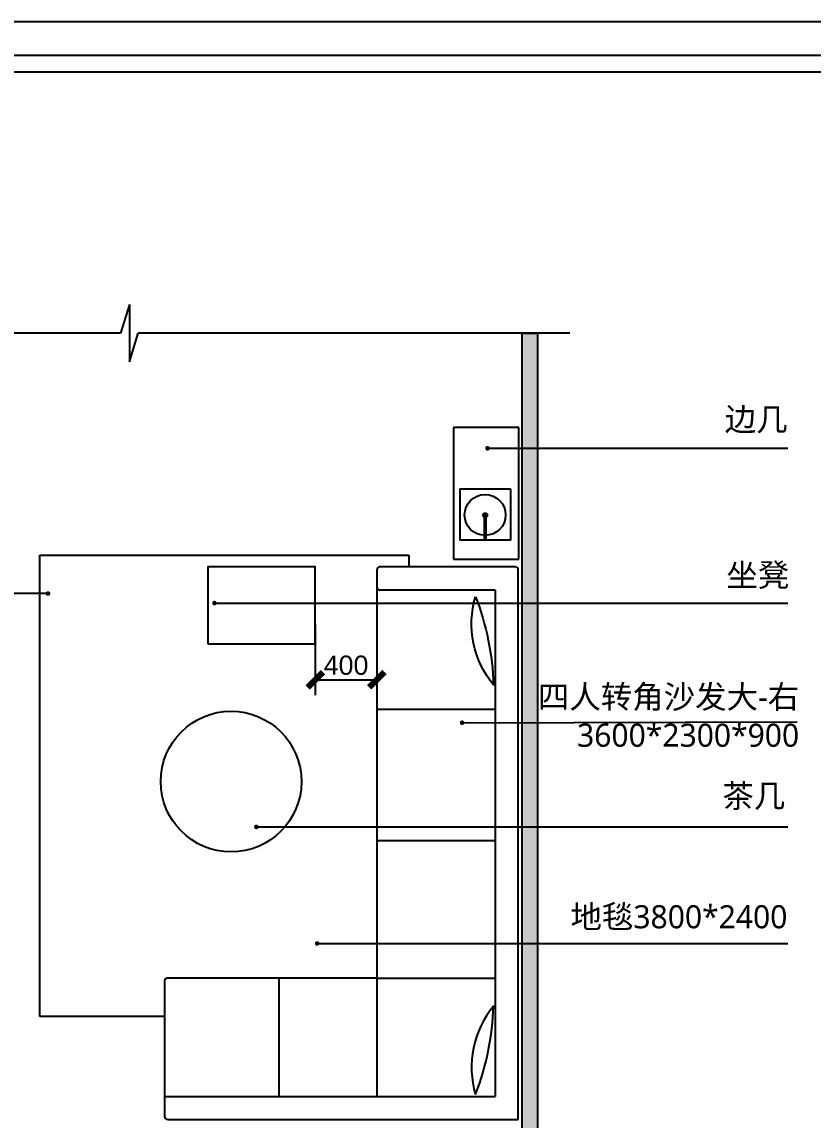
# Model space of a CAD drawing. Extents: x 96704 to 336282, y 34580 to 122302.
# Drawn here: x 259083 to 264228, y 86196 to 93337 of the extents above; entities that cross this region are included whole.
import ezdxf

# ---------------------------------------------------------------- set-up
doc = ezdxf.new("R2010")
doc.units = 0
doc.header["$LTSCALE"] = 1000
doc.header["$MEASUREMENT"] = 0
for name, color, linetype in [('A-rc 混凝土墙', 255, 'Continuous'), ('A-WINDOW-门窗', 153, 'Continuous'), ('PM-家具', 146, 'Continuous'), ('PUB_DIM', 3, 'Continuous'), ('活动家具', 7, 'Continuous')]:
    doc.layers.add(name, color=color, linetype=linetype)
doc.styles.add('_TCH_DIM', font='SIMPLEX', dxfattribs={"bigfont": 'GBCBIG'})
doc.styles.add('ar', font='arial.ttf')
doc.styles.get("Standard").update_dxf_attribs({"font": 'gbenor.shx', "bigfont": 'gbcbig.shx'})
doc.dimstyles.new('1-50', dxfattribs={"dimscale": 50, "dimtxt": 2.5, "dimasz": 2, "dimexe": 2, "dimexo": 2.5, "dimgap": 0.6, "dimtad": 1, "dimdec": 0, "dimrnd": 0.005, "dimzin": 0, "dimdsep": 46, "dimtxsty": 'ar', "dimblk": 'ARCHTICK', "dimcen": 0.125, "dimclrd": 44, "dimclre": 44, "dimclrt": 50, "dimadec": 0, "dimazin": 0, "dimtfac": 1, "dimtdec": 0, "dimtix": 1, "dimtmove": 1, "dimatfit": 3, "dimldrblk": 'DOT', "dimfxl": 1, "dimtvp": 1, "dimtolj": 1, "dimtzin": 0, "dimarcsym": 0})
doc.dimstyles.new('ISO-25', dxfattribs={"dimtxt": 2.5, "dimasz": 2.5, "dimexe": 1.25, "dimexo": 0.625, "dimtad": 1, "dimtxsty": 'Standard', "dimcen": 2.5, "dimadec": 0, "dimazin": 0, "dimtfac": 1, "dimtmove": 0, "dimatfit": 3, "dimfxl": 1, "dimarcsym": 0})

# ---------------------------------------------------------------- blocks, each defined once
blk = doc.blocks.new('图框2')
at = {"color": 251}
blk.add_line((25027, 17757), (372, 17757), dxfattribs=at)
blk.add_line((24853, 17583), (546, 17583))
blk.add_lwpolyline([(-25, 145), (25375, 145), (25375, 18105), (-25, 18105)], close=True)
blk = doc.blocks.new('5465476767')
for p, q in [((-151868.2, -28177.9), (-151868.2, -29057.9)), ((-148275, -28157.9), (-151848.2, -28157.9)), ((-148275, -30437.7), (-148275, -28157.9)), ((-151718.2, -28307.9), (-148425, -28307.9)), ((-151718.2, -28307.9), (-151718.2, -29057.9)), ((-150941.5, -28307.9), (-150941.5, -28407.9)), ((-150086.8, -28307.9), (-150086.8, -28407.9)), ((-149195, -29077.9), (-149195, -28307.9)), ((-148425, -30457.7), (-148425, -28307.9)), ((-150941.5, -28407.9), (-150941.5, -29077.9)), ((-150086.8, -28407.9), (-150086.8, -29077.9)), ((-151848.2, -29077.9), (-149195, -29077.9)), ((-151848.2, -29077.9), (-151738.2, -29077.9)), ((-149195, -29077.9), (-149195, -30437.7)), ((-149195, -29077.9), (-148425, -29077.9)), ((-148525, -29713.4), (-149195, -29713.4)), ((-148425, -29713.4), (-148525, -29713.4)), ((-149175, -30457.7), (-148295, -30457.7))]:
    blk.add_line(p, q)
for points in [[(-151674.8, -28436, -0.083637), (-151101.4, -28318.3, -0.251952)], [(-148438.1, -28436, 0.083637), (-149011.5, -28318.3, 0.251952)]]:
    blk.add_lwpolyline(points, format="xyb", close=True)
for centre, start, end in [((-151848.2, -28177.9), 90, 180), ((-151848.2, -29057.9), 180, 270), ((-151848.2, -29057.9), 180, 270), ((-151738.2, -29057.9), 270, 0), ((-149175, -30437.7), 179.9998, 270), ((-148295, -30437.7), 270, 0)]:
    blk.add_arc(centre, 20, start, end)
blk = doc.blocks.new('54645765767')
for p, q in [((-132508.1, -22070.5), (-132508.1, -22495.5)), ((-131653.1, -22070.5), (-132508.1, -22070.5)), ((-131653.1, -22495.5), (-131653.1, -22070.5)), ((-132508.1, -22495.5), (-131653.1, -22495.5))]:
    blk.add_line(p, q)
for points in [[(-132110.6, -22124.6), (-131776.1, -22124.6), (-131776.1, -22450.8), (-132110.6, -22450.8)], [(-131938.5, -22285.1), (-131787.7, -22285.1), (-131787.7, -22293.8), (-131938.5, -22293.8)]]:
    blk.add_lwpolyline(points, close=True)
for centre, major_axis, ratio in [((-131939.7, -22289.5), (0, -133.4), 0.996211), ((-131938.5, -22289.5), (0, -14.3), 0.958156)]:
    blk.add_ellipse(centre, major_axis=major_axis, ratio=ratio)
blk = doc.blocks.new('_ArchTick')
at = {"color": 0, "linetype": 'ByBlock', "const_width": 0.4}
blk.add_lwpolyline([(-0.5, -0.5), (0.5, 0.5)], dxfattribs=at)
blk = doc.blocks.new('*D171')
at = {"layer": 'A-WINDOW-门窗', "color": 3, "lineweight": -2, "transparency": 16777216}
for p, q in [((260990.8, 89417.9), (260990.8, 88959.5)), ((261390.8, 89417.9), (261390.8, 88959.5)), ((260990.8, 89059.5), (261390.8, 89059.5))]:
    blk.add_line(p, q, dxfattribs=at)
at = {"layer": 'Defpoints', "color": 0, "transparency": 16777216}
for p in [(260990.8, 89542.9), (261390.8, 89542.9), (261390.8, 89059.5)]:
    blk.add_point(p, dxfattribs=at)
at = {"layer": 'A-WINDOW-门窗', "color": 3, "lineweight": -2, "transparency": 16777216, "xscale": 100, "yscale": 100, "zscale": 100, "rotation": 180}
blk.add_blockref('_ArchTick', (260990.8, 89059.5), dxfattribs=at)
at = {"layer": 'A-WINDOW-门窗', "color": 3, "lineweight": -2, "transparency": 16777216, "xscale": 100, "yscale": 100, "zscale": 100}
blk.add_blockref('_ArchTick', (261390.8, 89059.5), dxfattribs=at)
at = {"layer": 'A-WINDOW-门窗', "color": 255, "transparency": 16777216, "insert": (261190.8, 89153.3), "char_height": 125, "attachment_point": 5, "style": 'ar'}
blk.add_mtext('\\A1;400', dxfattribs=at)
blk = doc.blocks.new('_Dot')
at = {"color": 0, "linetype": 'ByBlock', "lineweight": -2}
blk.add_line((-0.5, 0), (-1, 0), dxfattribs=at)
at = {"color": 0, "linetype": 'ByBlock', "const_width": 0.5}
blk.add_lwpolyline([(-0.25, 0, 1), (0.25, 0, 1)], format="xyb", close=True, dxfattribs=at)

msp = doc.modelspace()

# ---------------------------------------------------------------- hatches: boundary and pattern name
at = {"layer": '活动家具'}
h = msp.add_hatch(dxfattribs=at)
h.set_pattern_fill('钢筋混凝土', color=251, scale=10, angle=180)
h.set_pattern_definition([(225, (374324.934, 113743.322), (17.6776695, -17.6776695), []), (230, (374324.934, 113743.32), (-71.726018, 6.275213), [7.5, -82.5]), (175, (374324.934, 113743.32), (13.875133, -75.219213), [6, -66]), (280.4514, (374318.96, 113743.845), (-57.85094, -68.943954), [6.37402, -70.11421]), (226.1842, (374324.93, 113723.32), (-106.724105, 16.5519), [11.25, -123.75]), (276.6356, (374316.04, 113724.7), (-93.46627, -97.41179), [9.56103, -105.1713]), (171.1842, (374324.93, 113723.32), (-93.46619, -97.41186), [9, -99]), (201, (374314.934, 113728.32), (-59.690705, 40.26189), [7.5, -82.5]), (146, (374314.934, 113728.32), (-24.331533, -72.515005), [6, -66]), (251.4514, (374309.96, 113731.68), (-84.022263, -32.25305), [6.37402, -70.11421]), (217.5, (374324.934, 113743.322), (-1.2159855, -33.2893854), [0, -65.2, 0, -67, 0, -66.25]), (187.5, (374324.934, 113743.322), (-26.306954, -39.441171), [0, -38.2, 0, -63.7, 0, -25.25]), (147.5, (374347.234, 113743.322), (-53.3822436, 2.255487), [0, -25, 0, -78, 0, -103.5]), (137.5, (374357.234, 113743.32), (-58.318617, -10.010498), [0, -32.5, 0, -51.8, 0, -73.5])])
h.paths.add_polyline_path([(262437.1, 91312.5), (262337.1, 91312.5), (262337.1, 85287.6), (261807.1, 85287.6), (261807.1, 85187.6), (262337.1, 85187.6), (262337.1, 83713.2), (262437.1, 83713.2)])

# ---------------------------------------------------------------- linework, layer by layer
at = {"layer": 'A-rc 混凝土墙'}
for p, q in [((262337.1, 85287.6), (262337.1, 91312.5)), ((262337.1, 91312.5), (262437.1, 91312.5)), ((262437.1, 83713.2), (262437.1, 91312.5))]:
    msp.add_line(p, q, dxfattribs=at)
at = {"layer": 'PM-家具'}
for p, q in [((259199.2, 89869.1), (260687, 89869.1)), ((259199.2, 86869.1), (259199.2, 89869.1)), ((260687, 89869.1), (261599.2, 89869.1)), ((261599.2, 89869.1), (261599.2, 89792.9)), ((260011, 86869.1), (259199.2, 86869.1))]:
    msp.add_line(p, q, dxfattribs=at)
msp.add_lwpolyline([(260290.8, 89292.9), (260990.8, 89292.9), (260990.8, 89792.9), (260290.8, 89792.9)], close=True, dxfattribs=at)
msp.add_circle((260443.2, 88397.4), 457.5, dxfattribs=at)
at = {"layer": 'PUB_DIM'}
for p, q in [((259781.7, 91498.8), (259723.7, 91312.5)), ((259781.7, 91498.8), (259781.7, 91126.2)), ((259723.7, 91312.5), (257019, 91312.5)), ((259781.7, 91126.2), (259839.7, 91312.5)), ((262646.3, 91312.5), (259839.7, 91312.5))]:
    msp.add_line(p, q, dxfattribs=at)

# ---------------------------------------------------------------- block references
at = {"xscale": 0.6263055771723246, "yscale": 0.6263055771723246, "zscale": 0.6263055771723246}
msp.add_blockref('图框2', (254251.6, 81997.4), dxfattribs=at)
at = {"layer": 'PM-家具', "rotation": 270}
for name, p in [('54645765767', (284384.9, -41808.9)), ('5465476767', (290468.7, -62075.3))]:
    msp.add_blockref(name, p, dxfattribs=at)

# ---------------------------------------------------------------- texts
at = {"char_height": 150, "attachment_point": 1, "style": '_TCH_DIM'}
for s, insert, width in [('{\\fMicrosoft YaHei|b0|i0|c134|p34;边几}', (263653.9, 90827.7, 0), 2525.893), ('{\\fMicrosoft YaHei|b0|i0|c134|p34;坐凳}', (263664.5, 89814.3, 0), 2525.893), ('\\pxqr;{\\fMicrosoft YaHei|b0|i0|c134|p34;四人转角沙发大-右3600*2300*900}', (261612, 89023.8, 0), 2525.893), ('{\\fMicrosoft YaHei|b0|i0|c134|p34;茶几}', (263638.5, 88379.2, 0), 1410), ('{\\fMicrosoft YaHei|b0|i0|c134|p34;地毯3800*2400}', (262650.5, 87593.3, 0), 1410)]:
    msp.add_mtext(s, dxfattribs=dict(at, insert=insert, width=width))

# ---------------------------------------------------------------- dimensions: what is measured, and where the dimension line sits
at = {"layer": 'A-WINDOW-门窗', "color": 9}
dim = msp.add_linear_dim(base=(261390.8, 89059.5), p1=(260990.8, 89542.9), p2=(261390.8, 89542.9), dimstyle='1-50', override={"dimclrd": 3, "dimclre": 3, "dimclrt": 255}, dxfattribs=at)
dim.commit()
dim.dimension.update_dxf_attribs({"geometry": '*D171', "text_midpoint": (261190.8, 89153.3)})

# ---------------------------------------------------------------- leaders
at = {"layer": 'PUB_DIM'}
for points in [[(262110.7, 90564.3), (264064.1, 90564.3)], [(259252.3, 89620, 0), (255964.2, 89620, 0)], [(260335.1, 89557.8, 0), (264064.1, 89557.8, 0)], [(261945.5, 88779.7, 0), (264125.9, 88785.8, 0)], [(260607.4, 88102.7, 0), (264064.1, 88102.7, 0)], [(261003.4, 87344.4, 0), (264064.1, 87344.4, 0)]]:
    msp.add_leader(points, dimstyle='ISO-25', override={"dimscale": 0, "dimasz": 120, "dimtad": 0, "dimldrblk": 'DotSmall', "dimfxl": 100, "dimfxlon": 1, "dimarcsym": 1}, dxfattribs=at)

doc.saveas('drawing.dxf')
